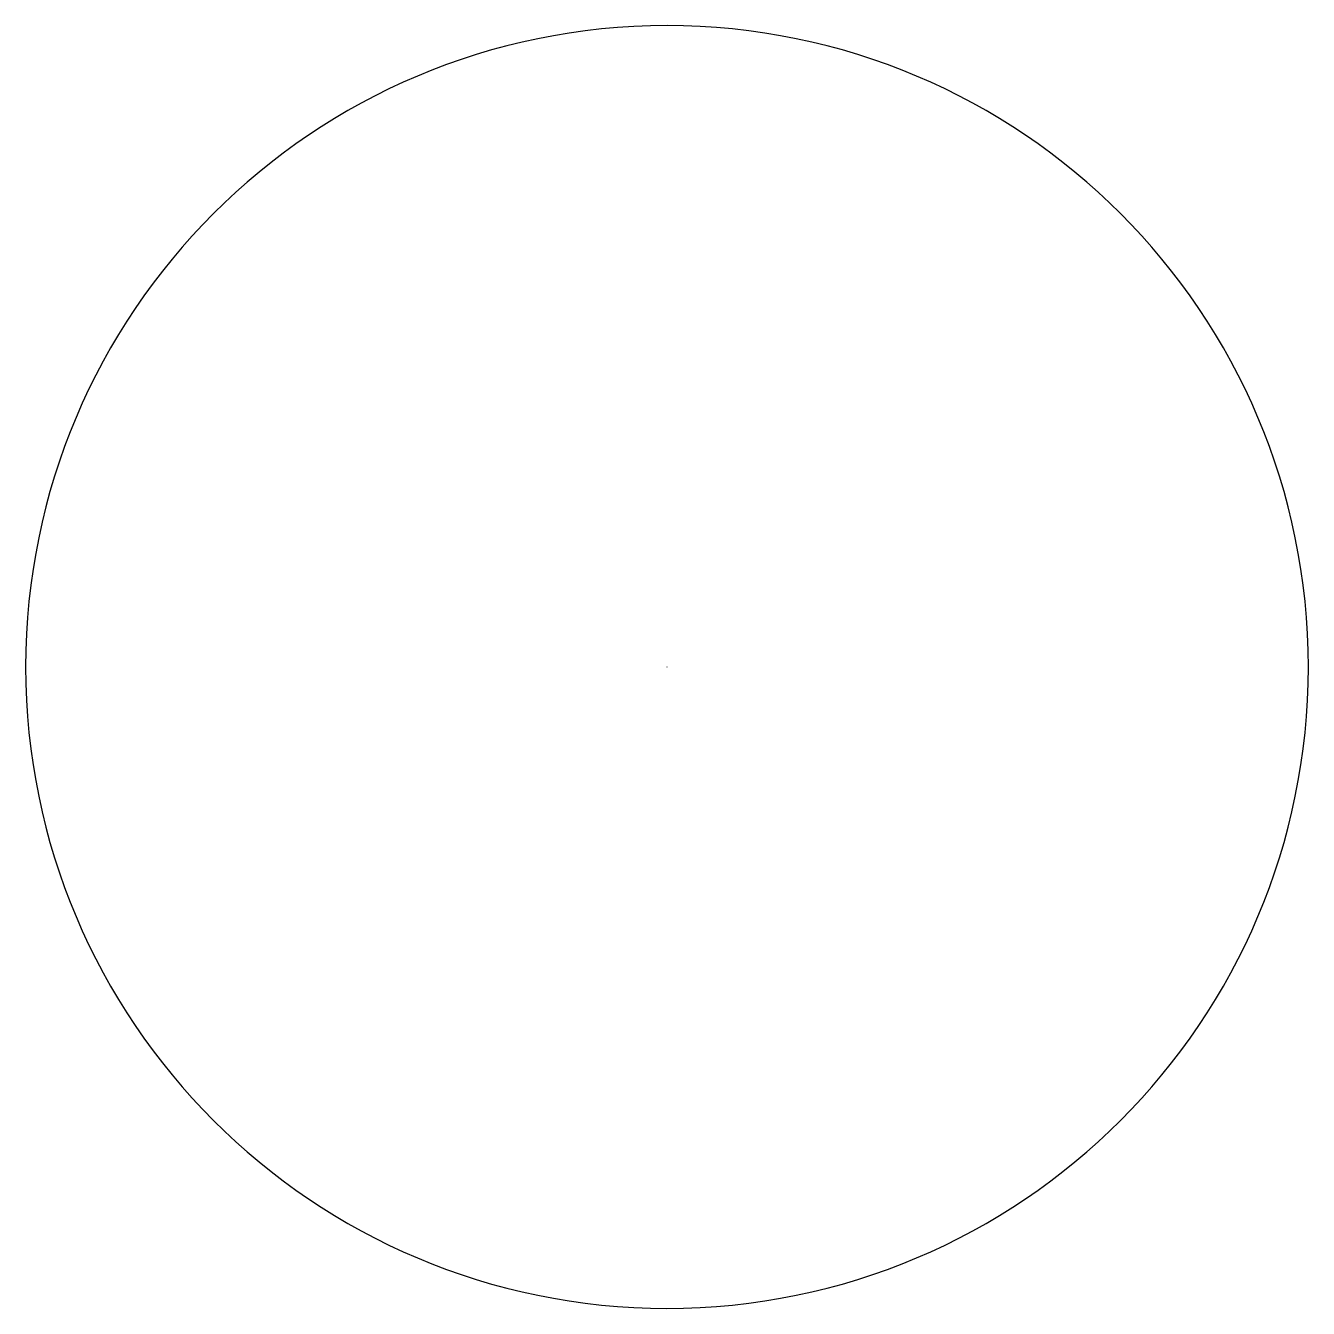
# Model space of a CAD drawing. Header units: millimetres. Extents: x -10000000 to 10000000, y -10000000 to 10000000.
import ezdxf

# ---------------------------------------------------------------- set-up
doc = ezdxf.new("R2010")
doc.units = ezdxf.units.MM
doc.layers.add('GRID', color=5, linetype='Continuous')
doc.layers.add('WALLS', color=3, linetype='Continuous')

msp = doc.modelspace()

# ---------------------------------------------------------------- linework, layer by layer
at = {"layer": 'GRID'}
msp.add_circle((0, 0), 10000000, dxfattribs=at)
at = {"layer": 'WALLS'}
msp.add_line((0, 0), (100, 100), dxfattribs=at)

doc.saveas('drawing.dxf')
